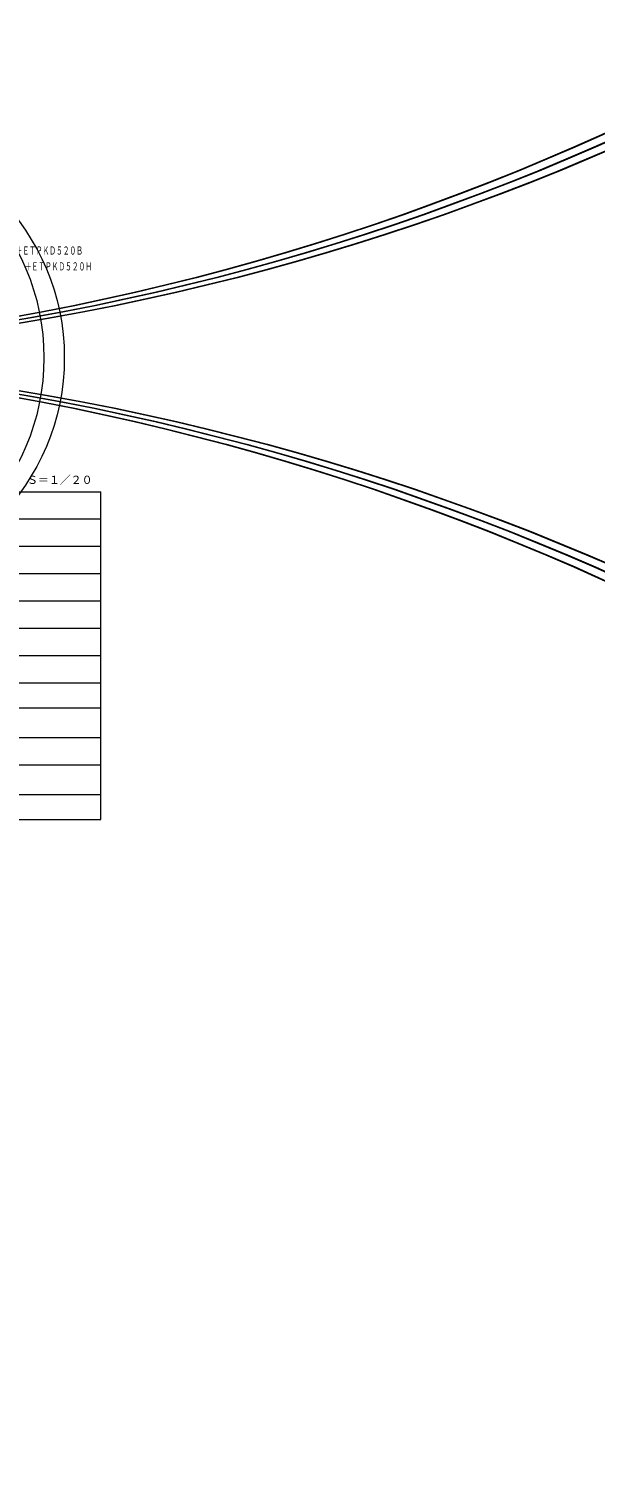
# Model space of a CAD drawing. Units: millimetres, scale not verified. Extents: x -957 to 894, y -893 to 950.
# Drawn here: x 49.4 to 153, y -177 to 88.3 of the extents above; entities that cross this region are included whole.
import ezdxf
from ezdxf.enums import TextEntityAlignment as Align

# ---------------------------------------------------------------- set-up
doc = ezdxf.new("R2010")
doc.units = ezdxf.units.MM
doc.header["$LTSCALE"] = 0.125
doc.layers.add('0-2_WAKU', color=1, linetype='Continuous', lineweight=18)
doc.layers.add('0-5_GAIKEI', color=8, linetype='Continuous', lineweight=18)
doc.layers.add('0-3_TOUROKU', color=7, linetype='Continuous')
doc.styles.add('ＭＳ ゴシック', font='')
doc.styles.get('ＭＳ ゴシック').set_extended_font_data('MS Gothic')

msp = doc.modelspace()

# ---------------------------------------------------------------- linework, layer by layer
at = {"layer": '0-2_WAKU', "color": 4}
for p, q in [((-62.4907, 3.5033), (62.5093, 3.5033)), ((62.5093, -56.4967), (62.5093, 3.5033)), ((-62.4907, -56.4967), (62.5093, -56.4967))]:
    msp.add_line(p, q, dxfattribs=at)
at = {"layer": '0-2_WAKU'}
for p, q in [((62.5093, -1.4967), (-62.4907, -1.4967)), ((62.5093, -6.4967), (-62.4907, -6.4967)), ((62.5093, -11.4967), (-62.4907, -11.4967)), ((-62.4907, -16.4967), (62.5093, -16.4967)), ((-62.4907, -21.4967), (62.5093, -21.4967)), ((-62.4907, -26.4967), (62.5093, -26.4967)), ((-62.4907, -31.4967), (62.5093, -31.4967)), ((-62.4907, -36.0533), (62.5093, -36.0533)), ((-62.4907, -41.4967), (62.5093, -41.4967)), ((-62.4907, -46.4967), (62.5093, -46.4967)), ((-62.4907, -51.94), (62.5093, -51.94))]:
    msp.add_line(p, q, dxfattribs=at)
at = {"layer": '0-5_GAIKEI', "color": 1}
for centre, radius in [((-35.396, 488.9417), 460.7315), ((-35.1085, 488.9417), 460.7315), ((-31.646, 488.9417), 460.7315), ((-31.3585, 488.9417), 460.7315), ((-27.896, 488.9417), 460.7315), ((-27.6085, 488.9417), 460.7315), ((425.5042, 28.3289), 460.7315), ((429.2542, 28.3289), 460.7315), ((433.0042, 28.3289), 460.7315), ((10.3034, 28.0691), 41.7807), ((14.0534, 28.0691), 41.7807), ((-35.396, -432.5714), 460.7316), ((-35.1085, -432.5714), 460.7315), ((-31.646, -432.5714), 460.7316), ((-31.3585, -432.5714), 460.7315), ((-27.896, -432.5714), 460.7316), ((-27.6085, -432.5714), 460.7315)]:
    msp.add_circle(centre, radius, dxfattribs=at)

# ---------------------------------------------------------------- texts
at = {"layer": '0-3_TOUROKU', "style": 'ＭＳ ゴシック', "width": 0.6}
for s, p in [('ＰＴＲＳ１１ＫＪ＋ＥＴＰＫＤ５２０Ｂ', (37.0693, 46.5033)), ('＋ＥＴＰＫＤ５２０Ｈ', (48.5893, 43.6033))]:
    msp.add_text(s, height=1.466, dxfattribs=at).set_placement(p, align=Align.BOTTOM_LEFT)
at = {"layer": '0-3_TOUROKU', "style": 'ＭＳ ゴシック'}
msp.add_text('Ｓ＝１／２０', height=1.466, dxfattribs=at).set_placement((49.001, 4.5025), align=Align.BOTTOM_LEFT)
msp.add_text('Ｓ＝１／２０', height=1.466, dxfattribs=at).set_placement((49.001, 4.5025), align=Align.BOTTOM_LEFT)

doc.saveas('drawing.dxf')
